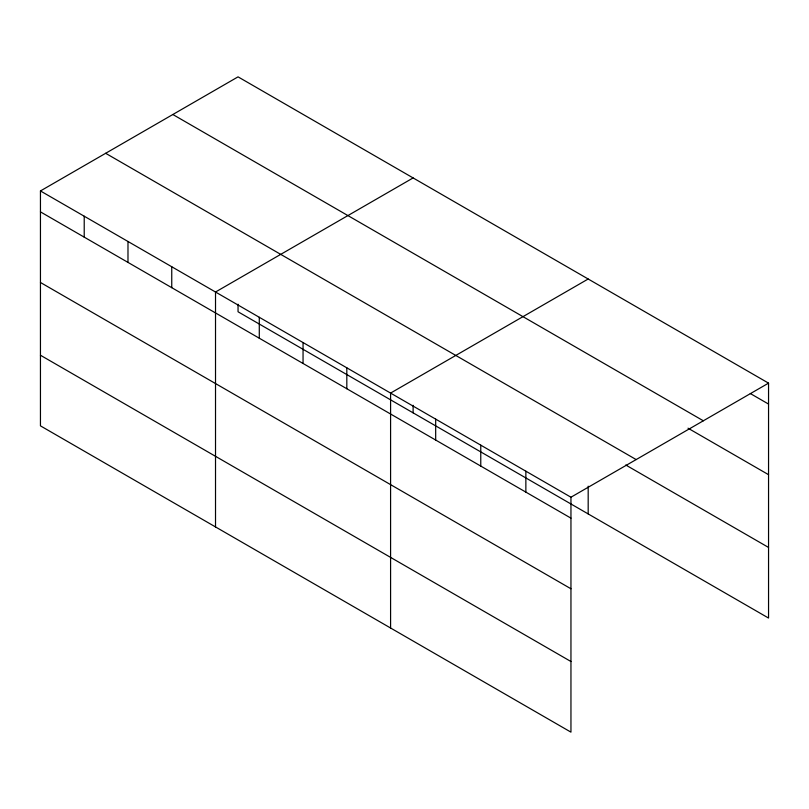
<?xml version="1.0" encoding="UTF-8"?>
<svg xmlns="http://www.w3.org/2000/svg" width="809" height="809" viewBox="0 0 809 809"><rect width="100%" height="100%" fill="white"/><g stroke="black" fill="none" stroke-linecap="round" stroke-linejoin="round"><path stroke-width="1.21" d="M570.952 588.77L570.952 497.222L40.45 190.944L40.45 425.858L570.952 732.145L570.952 588.77L40.45 282.483M238.048 304.214L238.048 311.778L768.55 618.056L768.55 383.142L238.048 76.855L40.45 190.944M413.116 177.929L215.518 292.019L215.518 526.932M588.183 279.004L390.585 393.083L390.585 628.006M570.952 497.222L768.55 383.142M750.297 393.528L768.55 404.065M172.843 114.504L703.345 420.791M688.024 428.194L768.55 474.681M105.655 153.295L636.157 459.573M625.761 465.003L768.55 547.44M40.45 211.867L570.952 518.144M40.45 355.242L570.952 661.519M588.183 486.179L588.183 513.927M525.86 471.192L525.86 492.115M480.768 445.152L480.768 466.085M435.677 419.123L435.677 440.045M413.116 405.289L413.116 412.853M346.818 367.822L346.818 388.745M303.051 342.551L303.051 363.474M259.284 317.28L259.284 338.213M171.751 266.748L171.751 287.67M127.984 241.476L127.984 262.399M84.217 216.205L84.217 237.138"/></g></svg>
